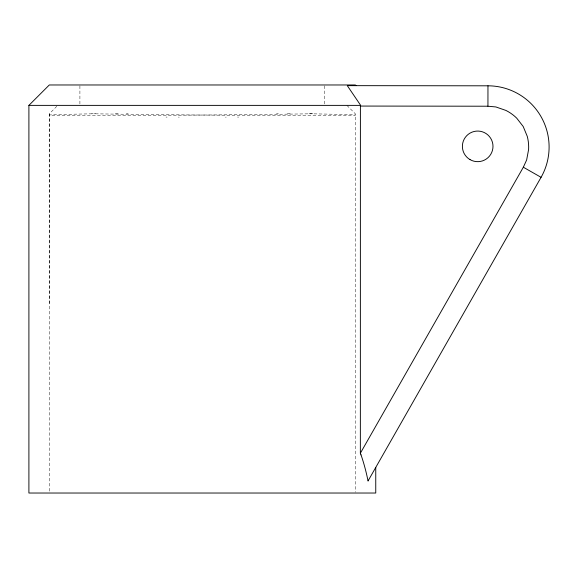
<?xml version="1.0" encoding="UTF-8"?>
<svg xmlns="http://www.w3.org/2000/svg" width="578" height="578" viewBox="0 0 578 578"><rect width="100%" height="100%" fill="white"/><g stroke="black" fill="none" stroke-linecap="round" stroke-linejoin="round"><path stroke-width="0.43" stroke-dasharray="2.89 2.17" d="M49.303 303.428L49.303 113.823L57.757 105.377M346.894 105.377L355.347 113.823L355.347 492.153M324.742 85.862L324.742 105.377M79.909 85.862L79.909 105.377M49.303 113.823L49.303 492.153M226.2 117.11A152.881 1.293 -4.7 0 1 225.463 117.175M276.472 113.505A152.91 2.42 1.9 0 1 278.35 113.584M312.893 113.772A153.062 1.228 -0.5 0 1 94.503 115.542A153.062 1.228 -0.5 0 1 95.659 113.779M118.187 113.591A152.91 2.153 0.8 0 1 114.43 113.505M166.023 117.096A152.867 2.037 -1.5 0 1 167.085 117.067M237.565 117.067A152.867 2.037 1.5 0 1 238.627 117.096M179.187 117.175A152.881 1.293 4.7 0 1 178.45 117.11M126.3 113.584A152.91 2.42 -1.9 0 1 128.179 113.505M308.992 113.779A153.062 1.228 0.5 0 1 310.148 115.542A153.062 1.228 0.5 0 1 91.758 113.772M290.221 113.505A152.91 2.153 -0.8 0 1 286.464 113.591"/><path stroke-width="0.87" d="M360.961 454.864L360.361 453.224L523.343 167.223L526.645 159.954L528.603 149.521A42.259 42.259 0 0 0 527.252 136.321L523.213 126.517L516.71 118.15A42.259 42.259 0 0 0 505.916 110.427L495.881 106.952L487.94 106.215L487.962 85.811L347.291 85.645L360.672 105.377L28.9 105.377L28.9 493.027L375.751 493.027L375.751 467.436M360.405 105.976L360.361 453.224M368.078 480.896L541.073 177.323A61.21 61.21 0 0 0 487.962 85.811M28.9 105.377L49.303 84.973L355.347 84.973L356.026 85.652M360.361 106.063L487.94 106.215M523.343 167.223L541.073 177.323M361.012 454.828A261.957 185.235 -60.3 0 1 368.034 480.925M470.037 159.615A15.303 15.303 0 0 0 492.991 146.364A15.303 15.303 0 0 0 470.037 133.113A15.303 15.303 0 0 0 470.037 159.615"/></g></svg>
